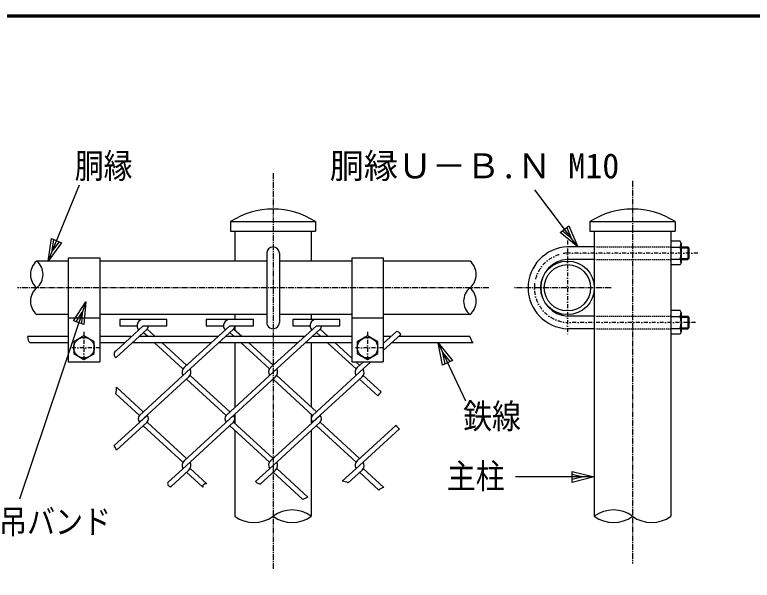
# Model space of a CAD drawing. Units: millimetres, scale not verified. Extents: x -2950 to 2950, y -2100 to 2100.
# Drawn here: x 952 to 1888, y 1232 to 1950 of the extents above; entities that cross this region are included whole.
import ezdxf
from ezdxf.enums import TextEntityAlignment as Align

# ---------------------------------------------------------------- set-up
doc = ezdxf.new("R2010")
doc.units = ezdxf.units.MM
doc.header["$LTSCALE"] = 10
for name, pattern in [('USER1', [1.125, 0.75, -0.125, 0.125, -0.125]), ('USER2', [0.26, 0.01, -0.25]), ('USER3', [1.01, 0.5, -0.25, 0.01, -0.25])]:
    doc.linetypes.add(name, pattern=pattern)
for name, color, linetype, lineweight in [('0-1_1', 7, 'Continuous', 25), ('0-2_0', 7, 'Continuous', 25), ('0-6_WAKU', 7, 'Continuous', 25)]:
    doc.layers.add(name, color=color, linetype=linetype, lineweight=lineweight)
doc.styles.add('ＭＳ ゴシック', font='')
doc.styles.get('ＭＳ ゴシック').set_extended_font_data('MS Gothic')

# ---------------------------------------------------------------- blocks, each defined once
blk = doc.blocks.new('C107')
at = {"layer": '0-1_1', "color": 4}
blk.add_line((15444.5, 18695.2), (15845.4, 19661.7), dxfattribs=at)
blk.add_lwpolyline([(15616.5, 18927), (15444.5, 18695.2), (15487.1, 18980.6)], close=True, dxfattribs=at)
blk.add_lwpolyline([(15584.1, 18940.4), (15498.2, 18824.5), (15519.5, 18967.2)], dxfattribs=at)
blk = doc.blocks.new('C108')
at = {"layer": '0-1_1', "color": 4}
blk.add_line((15923, 18178.6), (15082.5, 15673.6), dxfattribs=at)
blk.add_lwpolyline([(15767.5, 17935.4), (15923, 18178.6), (15900.3, 17890.9)], close=True, dxfattribs=at)
blk.add_lwpolyline([(15800.7, 17924.3), (15878.4, 18045.9), (15867.1, 17902)], dxfattribs=at)
blk = doc.blocks.new('C109')
at = {"layer": '0-1_1', "color": 4}
blk.add_line((22168.3, 18875.2), (21625.2, 19599.4), dxfattribs=at)
blk.add_lwpolyline([(22056.3, 19141.2), (22168.3, 18875.2), (21944.3, 19057.2)], close=True, dxfattribs=at)
blk.add_lwpolyline([(22028.3, 19120.2), (22084.3, 18987.2), (21972.3, 19078.2)], dxfattribs=at)
blk = doc.blocks.new('C110')
at = {"layer": '0-1_1', "color": 4}
blk.add_line((20396.8, 17655.2), (20745.9, 16919.9), dxfattribs=at)
blk.add_lwpolyline([(20453.7, 17372.2), (20396.8, 17655.2), (20580.1, 17432.2)], close=True, dxfattribs=at)
blk.add_lwpolyline([(20485.3, 17387.2), (20456.9, 17528.7), (20548.5, 17417.2)], dxfattribs=at)
blk = doc.blocks.new('C111')
at = {"layer": '0-1_1', "color": 4}
blk.add_line((22378.4, 15955.2), (21378.4, 15955.2), dxfattribs=at)
blk.add_lwpolyline([(22098.4, 16025.2), (22378.4, 15955.2), (22098.4, 15885.2)], close=True, dxfattribs=at)
blk.add_lwpolyline([(22098.4, 15990.2), (22238.4, 15955.2), (22098.4, 15920.2)], dxfattribs=at)

msp = doc.modelspace()

# ---------------------------------------------------------------- linework, layer by layer
at = {"layer": '0-1_1', "color": 4, "linetype": 'USER1'}
for p, q in [((1279.79, 1749.07), (1279.79, 1246.32)), ((1736.19, 1739.05), (1736.19, 1253.26)), ((1553.59, 1603.4), (955.26, 1603.4)), ((1708.89, 1603.4), (1584.89, 1603.4))]:
    msp.add_line(p, q, dxfattribs=at)
at = {"layer": '0-1_1'}
for p, q in [((1225.79, 1687.4), (1333.79, 1687.4)), ((1225.79, 1687.4), (1225.79, 1675.4)), ((1333.79, 1687.4), (1333.79, 1675.4)), ((1682.19, 1687.4), (1682.19, 1675.4)), ((1225.79, 1675.4), (1333.79, 1675.4)), ((1231.19, 1675.4), (1231.19, 1637.4)), ((1328.39, 1675.4), (1328.39, 1637.4)), ((1682.19, 1675.4), (1790.19, 1675.4)), ((1687.59, 1675.4), (1687.59, 1313.4)), ((1784.79, 1675.4), (1784.79, 1313.4)), ((1796.63, 1662.4), (1784.79, 1662.4)), ((1784.79, 1662.4), (1784.79, 1632.4)), ((1797.79, 1659.9), (1796.63, 1662.4)), ((1687.59, 1655.4), (1653.59, 1655.4)), ((1784.79, 1654.89), (1796.63, 1654.89)), ((1797.79, 1655.4), (1806.59, 1655.4)), ((1806.59, 1655.4), (1806.59, 1639.4)), ((1806.59, 1655.4), (1807.79, 1654.2)), ((1807.79, 1654.2), (1807.79, 1640.6)), ((1019.79, 1641.4), (1019.79, 1509.4)), ((1019.79, 1641.4), (1059.79, 1641.4)), ((1059.79, 1641.4), (1059.79, 1509.4)), ((1271.79, 1647.4), (1271.79, 1559.4)), ((1287.79, 1647.4), (1287.79, 1559.4)), ((1379.79, 1641.4), (1379.79, 1509.4)), ((1379.79, 1641.4), (1419.79, 1641.4)), ((1419.79, 1641.4), (1419.79, 1509.4)), ((1687.59, 1639.4), (1653.59, 1639.4)), ((1784.79, 1639.9), (1796.63, 1639.9)), ((1797.79, 1639.4), (1806.59, 1639.4)), ((1807.79, 1640.6), (1806.59, 1639.4)), ((1019.79, 1637.4), (979.79, 1637.4)), ((1271.79, 1637.4), (1059.79, 1637.4)), ((1379.79, 1637.4), (1287.79, 1637.4)), ((1529.79, 1637.4), (1419.79, 1637.4)), ((1796.63, 1574.4), (1784.79, 1574.4)), ((1784.79, 1574.4), (1784.79, 1544.4)), ((1797.79, 1571.9), (1796.63, 1574.4)), ((1019.79, 1569.4), (979.79, 1569.4)), ((1019.79, 1565.4), (1059.79, 1565.4)), ((1271.79, 1569.4), (1059.79, 1569.4)), ((1231.19, 1569.4), (1231.19, 1563.32)), ((1379.79, 1569.4), (1287.79, 1569.4)), ((1328.39, 1569.4), (1328.39, 1563.32)), ((1379.79, 1565.4), (1419.79, 1565.4)), ((1529.79, 1569.4), (1419.79, 1569.4)), ((1687.59, 1567.4), (1653.59, 1567.4)), ((1784.79, 1566.89), (1796.63, 1566.89)), ((1797.79, 1567.4), (1806.59, 1567.4)), ((1806.59, 1567.4), (1806.59, 1551.4)), ((1806.59, 1567.4), (1807.79, 1566.2)), ((1807.79, 1566.2), (1807.79, 1552.6)), ((1080.43, 1523.57), (1115.09, 1555.32)), ((1166.94, 1502.17), (1224.93, 1555.32)), ((1231.19, 1555.32), (1231.19, 1549.59)), ((1276.78, 1502.17), (1334.78, 1555.32)), ((1080.65, 1514.98), (1119.88, 1550.92)), ((1120.69, 1541.4), (1115.09, 1546.53)), ((1130.28, 1541.4), (1119.88, 1550.92)), ((1170.01, 1496.2), (1229.73, 1550.92)), ((1230.54, 1541.4), (1224.93, 1546.53)), ((1240.13, 1541.4), (1229.73, 1550.92)), ((1279.86, 1496.2), (1339.58, 1550.92)), ((1328.39, 1550.51), (1328.39, 1549.46)), ((1340.38, 1541.4), (1334.78, 1546.53)), ((1349.98, 1541.4), (1339.58, 1550.92)), ((1419.79, 1532.55), (1436.46, 1547.83)), ((1687.59, 1551.4), (1653.59, 1551.4)), ((1784.79, 1551.9), (1796.63, 1551.9)), ((1797.79, 1551.4), (1806.59, 1551.4)), ((1806.59, 1551.4), (1807.79, 1552.6)), ((1019.79, 1541.4), (968.09, 1541.4)), ((1099.89, 1541.4), (1059.79, 1541.4)), ((1209.74, 1541.4), (1109.49, 1541.4)), ((1319.59, 1541.4), (1219.33, 1541.4)), ((1340.38, 1541.4), (1329.18, 1541.4)), ((1379.79, 1541.4), (1340.53, 1541.4)), ((1419.79, 1523.77), (1442.04, 1544.16)), ((1429.44, 1541.4), (1419.79, 1541.4)), ((1529.69, 1541.4), (1439.03, 1541.4)), ((1019.79, 1533.4), (971.29, 1533.4)), ((1091.16, 1533.4), (1059.79, 1533.4)), ((1201.01, 1533.4), (1100.75, 1533.4)), ((1165.46, 1500.37), (1129.42, 1533.4)), ((1170.01, 1504.99), (1139.01, 1533.4)), ((1310.86, 1533.4), (1210.6, 1533.4)), ((1231.19, 1533.4), (1231.19, 1451.6)), ((1275.31, 1500.37), (1239.27, 1533.4)), ((1279.86, 1504.99), (1248.86, 1533.4)), ((1349.11, 1533.4), (1320.45, 1533.4)), ((1328.39, 1533.4), (1328.39, 1451.73)), ((1379.79, 1533.4), (1349.11, 1533.4)), ((1385.16, 1500.37), (1349.11, 1533.4)), ((1379.79, 1514.08), (1358.71, 1533.4)), ((1420.7, 1533.4), (1419.79, 1533.4)), ((1533.69, 1533.4), (1430.3, 1533.4)), ((1019.79, 1509.4), (1059.79, 1509.4)), ((1379.79, 1509.4), (1419.79, 1509.4)), ((1389.71, 1504.99), (1384.9, 1509.4)), ((1386.63, 1502.17), (1394.51, 1509.4)), ((1389.71, 1496.2), (1404.1, 1509.4)), ((1170.01, 1496.2), (1110.29, 1441.48)), ((1173.09, 1490.23), (1110.31, 1432.71)), ((1174.56, 1492.03), (1224.93, 1445.87)), ((1279.86, 1496.2), (1220.14, 1441.48)), ((1282.93, 1490.23), (1220.16, 1432.71)), ((1284.41, 1492.03), (1334.78, 1445.87)), ((1389.71, 1496.2), (1329.99, 1441.48)), ((1392.78, 1490.23), (1330.01, 1432.71)), ((1394.25, 1492.03), (1417.06, 1471.14)), ((1170.01, 1487.41), (1220.14, 1441.48)), ((1279.86, 1487.41), (1329.99, 1441.48)), ((1389.71, 1487.41), (1412.89, 1466.17)), ((1080.96, 1477.15), (1115.09, 1445.87)), ((1080.31, 1468.95), (1110.29, 1441.48)), ((1231.19, 1442.81), (1231.19, 1431.35)), ((1328.39, 1442.94), (1328.39, 1431.22)), ((1077.88, 1402.99), (1119.86, 1441.46)), ((1081.11, 1397.16), (1119.88, 1432.69)), ((1170.01, 1386.76), (1119.88, 1432.69)), ((1166.94, 1383.94), (1229.71, 1441.46)), ((1170.01, 1377.97), (1229.73, 1432.69)), ((1279.86, 1386.76), (1229.73, 1432.69)), ((1276.78, 1383.94), (1339.56, 1441.46)), ((1279.86, 1377.97), (1339.58, 1432.69)), ((1389.71, 1386.76), (1339.58, 1432.69)), ((1165.46, 1382.13), (1115.09, 1428.29)), ((1275.31, 1382.13), (1224.93, 1428.29)), ((1385.16, 1382.13), (1334.78, 1428.29)), ((1386.63, 1383.94), (1435.92, 1429.1)), ((1389.71, 1377.97), (1440.24, 1424.28)), ((1231.19, 1422.57), (1231.19, 1313.4)), ((1328.39, 1422.43), (1328.39, 1313.4)), ((1170.01, 1377.97), (1146.1, 1356.05)), ((1279.86, 1377.97), (1257.35, 1357.34)), ((1389.71, 1377.97), (1367.76, 1357.86)), ((1173.09, 1371.99), (1150.08, 1350.91)), ((1170.01, 1369.18), (1190.55, 1350.36)), ((1174.56, 1373.8), (1195.69, 1354.44)), ((1282.93, 1371.99), (1263.49, 1354.18)), ((1279.86, 1369.18), (1317.72, 1334.48)), ((1284.41, 1373.8), (1323.78, 1337.72)), ((1392.78, 1371.99), (1375.23, 1355.91)), ((1389.71, 1369.18), (1414.28, 1346.65)), ((1394.25, 1373.8), (1420.25, 1349.98))]:
    msp.add_line(p, q, dxfattribs=at)
at = {"layer": '0-1_1', "color": 4, "linetype": 'USER3'}
for p, q in [((1653.59, 1663.4), (1653.59, 1543.4)), ((1819.1, 1647.4), (1653.59, 1647.4)), ((1816.05, 1559.4), (1653.59, 1559.4)), ((1039.79, 1547.4), (1039.79, 1507.4)), ((1399.79, 1547.4), (1399.79, 1507.4)), ((1059.79, 1527.4), (1019.79, 1527.4)), ((1419.79, 1527.4), (1379.79, 1527.4))]:
    msp.add_line(p, q, dxfattribs=at)
at = {"layer": '0-1_1', "linetype": 'USER2'}
for p, q in [((1784.79, 1655.4), (1687.59, 1655.4)), ((1784.79, 1639.4), (1687.59, 1639.4)), ((1784.79, 1567.4), (1687.59, 1567.4)), ((1784.79, 1551.4), (1687.59, 1551.4))]:
    msp.add_line(p, q, dxfattribs=at)
at = {"layer": '0-1_1', "color": 4}
for p, q in [((1797.79, 1654.2), (1807.79, 1654.2)), ((1797.79, 1640.6), (1807.79, 1640.6)), ((1797.79, 1566.2), (1807.79, 1566.2)), ((1797.79, 1552.6), (1807.79, 1552.6))]:
    msp.add_line(p, q, dxfattribs=at)
at = {"layer": '0-1_1'}
for points in [[(1682.19, 1687.4), (1790.19, 1687.4), (1790.19, 1675.4)], [(1797.79, 1659.9), (1797.79, 1634.9), (1796.63, 1632.4), (1784.79, 1632.4)], [(1797.79, 1571.9), (1797.79, 1546.9), (1796.63, 1544.4), (1784.79, 1544.4)], [(1115.09, 1555.32), (1145.09, 1555.32), (1145.09, 1563.32), (1085.09, 1563.32), (1085.09, 1555.32), (1107.09, 1555.32)], [(1224.93, 1555.32), (1254.93, 1555.32), (1254.93, 1563.32), (1194.93, 1563.32), (1194.93, 1555.32), (1216.93, 1555.32)], [(1334.78, 1555.32), (1364.78, 1555.32), (1364.78, 1563.32), (1304.78, 1563.32), (1304.78, 1555.32), (1326.78, 1555.32)]]:
    msp.add_lwpolyline(points, dxfattribs=at)
for points in [[(1039.79, 1542.41), (1026.79, 1534.9), (1026.79, 1519.89), (1039.79, 1512.38), (1052.79, 1519.89), (1052.79, 1534.9)], [(1399.79, 1542.41), (1386.79, 1534.9), (1386.79, 1519.89), (1399.79, 1512.38), (1412.79, 1519.89), (1412.79, 1534.9)]]:
    msp.add_lwpolyline(points, close=True, dxfattribs=at)
for centre, radius in [((1653.59, 1603.4), 34), ((1653.59, 1603.4), 29.4), ((1039.79, 1527.4), 13), ((1399.79, 1527.4), 13)]:
    msp.add_circle(centre, radius, dxfattribs=at)
for centre, radius, start, end in [((1279.79, 1604.27), 99.12, 56.99119, 123.00881), ((1736.19, 1604.27), 99.12, 56.99119, 123.00881), ((1786.36, 1659.9), 11.43, 334.02042, 0), ((1279.79, 1647.4), 8, 0, 179.99992), ((1655.59, 1603.4), 52, 92.20415, 267.79602), ((1772.89, 1647.4), 24.9, 342.4809, 17.51953), ((1655.59, 1603.4), 36, 93.18465, 266.81534), ((1786.36, 1634.9), 11.43, 0, 25.97959), ((1786.36, 1571.9), 11.43, 334.02042, 0), ((1772.89, 1559.4), 24.9, 342.4809, 17.51953), ((1115.09, 1555.32), 8, 90, 222.49944), ((1115.09, 1555.32), 6.48, 317.50034, 0.00134), ((1224.93, 1555.32), 8, 90, 222.49944), ((1224.93, 1555.32), 6.48, 317.50034, 0.00134), ((1279.79, 1559.4), 8, 179.99992, 0), ((1334.78, 1555.32), 8, 90, 222.49944), ((1334.78, 1555.32), 6.48, 317.50034, 0.00134), ((1786.36, 1546.9), 11.43, 0, 25.97959), ((1172.41, 1496.2), 8.1, 132.49965, 210.96289), ((1167.61, 1496.2), 8.1, 312.49972, 30.96338), ((1282.26, 1496.2), 8.1, 132.49965, 210.96289), ((1277.46, 1496.2), 8.1, 312.49972, 30.96338), ((1392.1, 1496.2), 8.1, 132.49965, 210.96289), ((1387.31, 1496.2), 8.1, 312.50046, 30.96338), ((1115.09, 1437.08), 6.48, 137.49927, 222.50073), ((1115.09, 1437.08), 6.48, 317.50034, 42.50064), ((1224.93, 1437.08), 6.48, 137.49927, 222.50073), ((1224.93, 1437.08), 6.48, 317.50034, 42.50064), ((1334.78, 1437.08), 6.48, 137.49927, 222.50073), ((1334.78, 1437.08), 6.48, 317.50034, 42.50064), ((1172.41, 1377.97), 8.1, 132.49965, 210.96289), ((1167.61, 1377.97), 8.1, 312.49972, 30.96338), ((1282.26, 1377.97), 8.1, 132.49965, 210.96289), ((1277.46, 1377.97), 8.1, 312.49972, 30.96338), ((1392.1, 1377.97), 8.1, 132.49965, 210.96289), ((1387.31, 1377.97), 8.1, 312.50046, 30.96338)]:
    msp.add_arc(centre, radius, start, end, dxfattribs=at)
at = {"layer": '0-1_1', "color": 4, "linetype": 'USER3'}
msp.add_arc((1655.59, 1603.4), 44, 93.18471, 266.81549, dxfattribs=at)
at = {"layer": '0-1_1', "color": 4}
for centre, radius, start, end in [((993.85, 1620.4), 22.06, 129.59811, 230.40164), ((965.72, 1620.4), 22.06, 309.59845, 50.40183), ((1515.72, 1620.4), 22.06, 309.59845, 50.40183), ((993.85, 1586.4), 22.06, 129.59836, 230.40189), ((1543.85, 1586.4), 22.06, 129.59836, 230.40189), ((1515.72, 1586.4), 22.06, 309.59845, 50.40155), ((1435.9, 1540.91), 6.95, 27.90629, 85.40427), ((979.77, 1541.42), 11.68, 180.13562, 223.44576), ((1550.22, 1546.66), 21.19, 194.38356, 218.75253), ((1082.69, 1519.33), 4.8, 118.06312, 244.84357), ((1059.7, 1474.71), 21.4, 344.38525, 6.53146), ((1300.42, 1564.8), 149.59, 318.75189, 321.23639), ((1445.71, 1433.53), 10.75, 204.33786, 239.43012), ((1065.17, 1392.15), 16.7, 17.46577, 40.48211), ((1359.59, 1311.22), 47.34, 70.71212, 80.06107), ((1150.14, 1355.07), 4.16, 166.37213, 269.05716), ((1194.32, 1350.89), 3.8, 68.83228, 188.02585), ((1273.49, 1381.14), 28.76, 235.85553, 249.65012), ((1422.19, 1339.48), 10.68, 100.51066, 137.80038), ((1431.25, 1129.64), 234.2, 117.31704, 118.99714), ((1304.09, 1280.49), 40.91, 53.55527, 126.44436), ((1711.89, 1280.49), 40.91, 53.55557, 126.44465), ((1255.49, 1346.3), 40.91, 233.55548, 306.44443), ((1304.09, 1346.3), 40.91, 233.55563, 306.44473), ((1711.89, 1346.3), 40.91, 233.55534, 306.44443), ((1760.49, 1346.3), 40.91, 233.55563, 306.44473)]:
    msp.add_arc(centre, radius, start, end, dxfattribs=at)
at = {"layer": '0-6_WAKU'}
msp.add_line((-2698.72, 1948.7), (2798.61, 1948.7), dxfattribs=at)
msp.add_lwpolyline([(-2700.06, 1950.03), (2799.94, 1950.03), (2799.94, -1949.97), (-2700.06, -1949.97)], close=True, dxfattribs=at)
msp.add_lwpolyline([(-2697.39, -1947.3), (-2697.39, 1947.36), (2797.28, 1947.36)], dxfattribs=at)

# ---------------------------------------------------------------- block references
at = {"layer": '0-2_0', "xscale": 0.1, "yscale": 0.1}
for name in ['C107', 'C109', 'C108', 'C110', 'C111']:
    msp.add_blockref(name, (-550.25, -232.12), dxfattribs=at)

# ---------------------------------------------------------------- texts
at = {"layer": '0-1_1', "color": 4, "style": 'ＭＳ ゴシック', "width": 0.85}
for s, height, p in [('胴縁', 31.6, (1028.11, 1732.98)), ('鉄線', 31.6, (1521.17, 1415.11)), ('主柱', 31.6, (1500.48, 1339.09)), ('吊バンド', 30.65, (931.97, 1282.01))]:
    msp.add_text(s, height=height, dxfattribs=at).set_placement(p, align=Align.BOTTOM_LEFT)
at = {"layer": '0-1_1', "color": 4, "style": 'ＭＳ ゴシック'}
msp.add_text('胴縁Ｕ－Ｂ.Ｎ M10', height=31.73, dxfattribs=at).set_placement((1351.8, 1732.88), align=Align.BOTTOM_LEFT)

doc.saveas('drawing.dxf')
